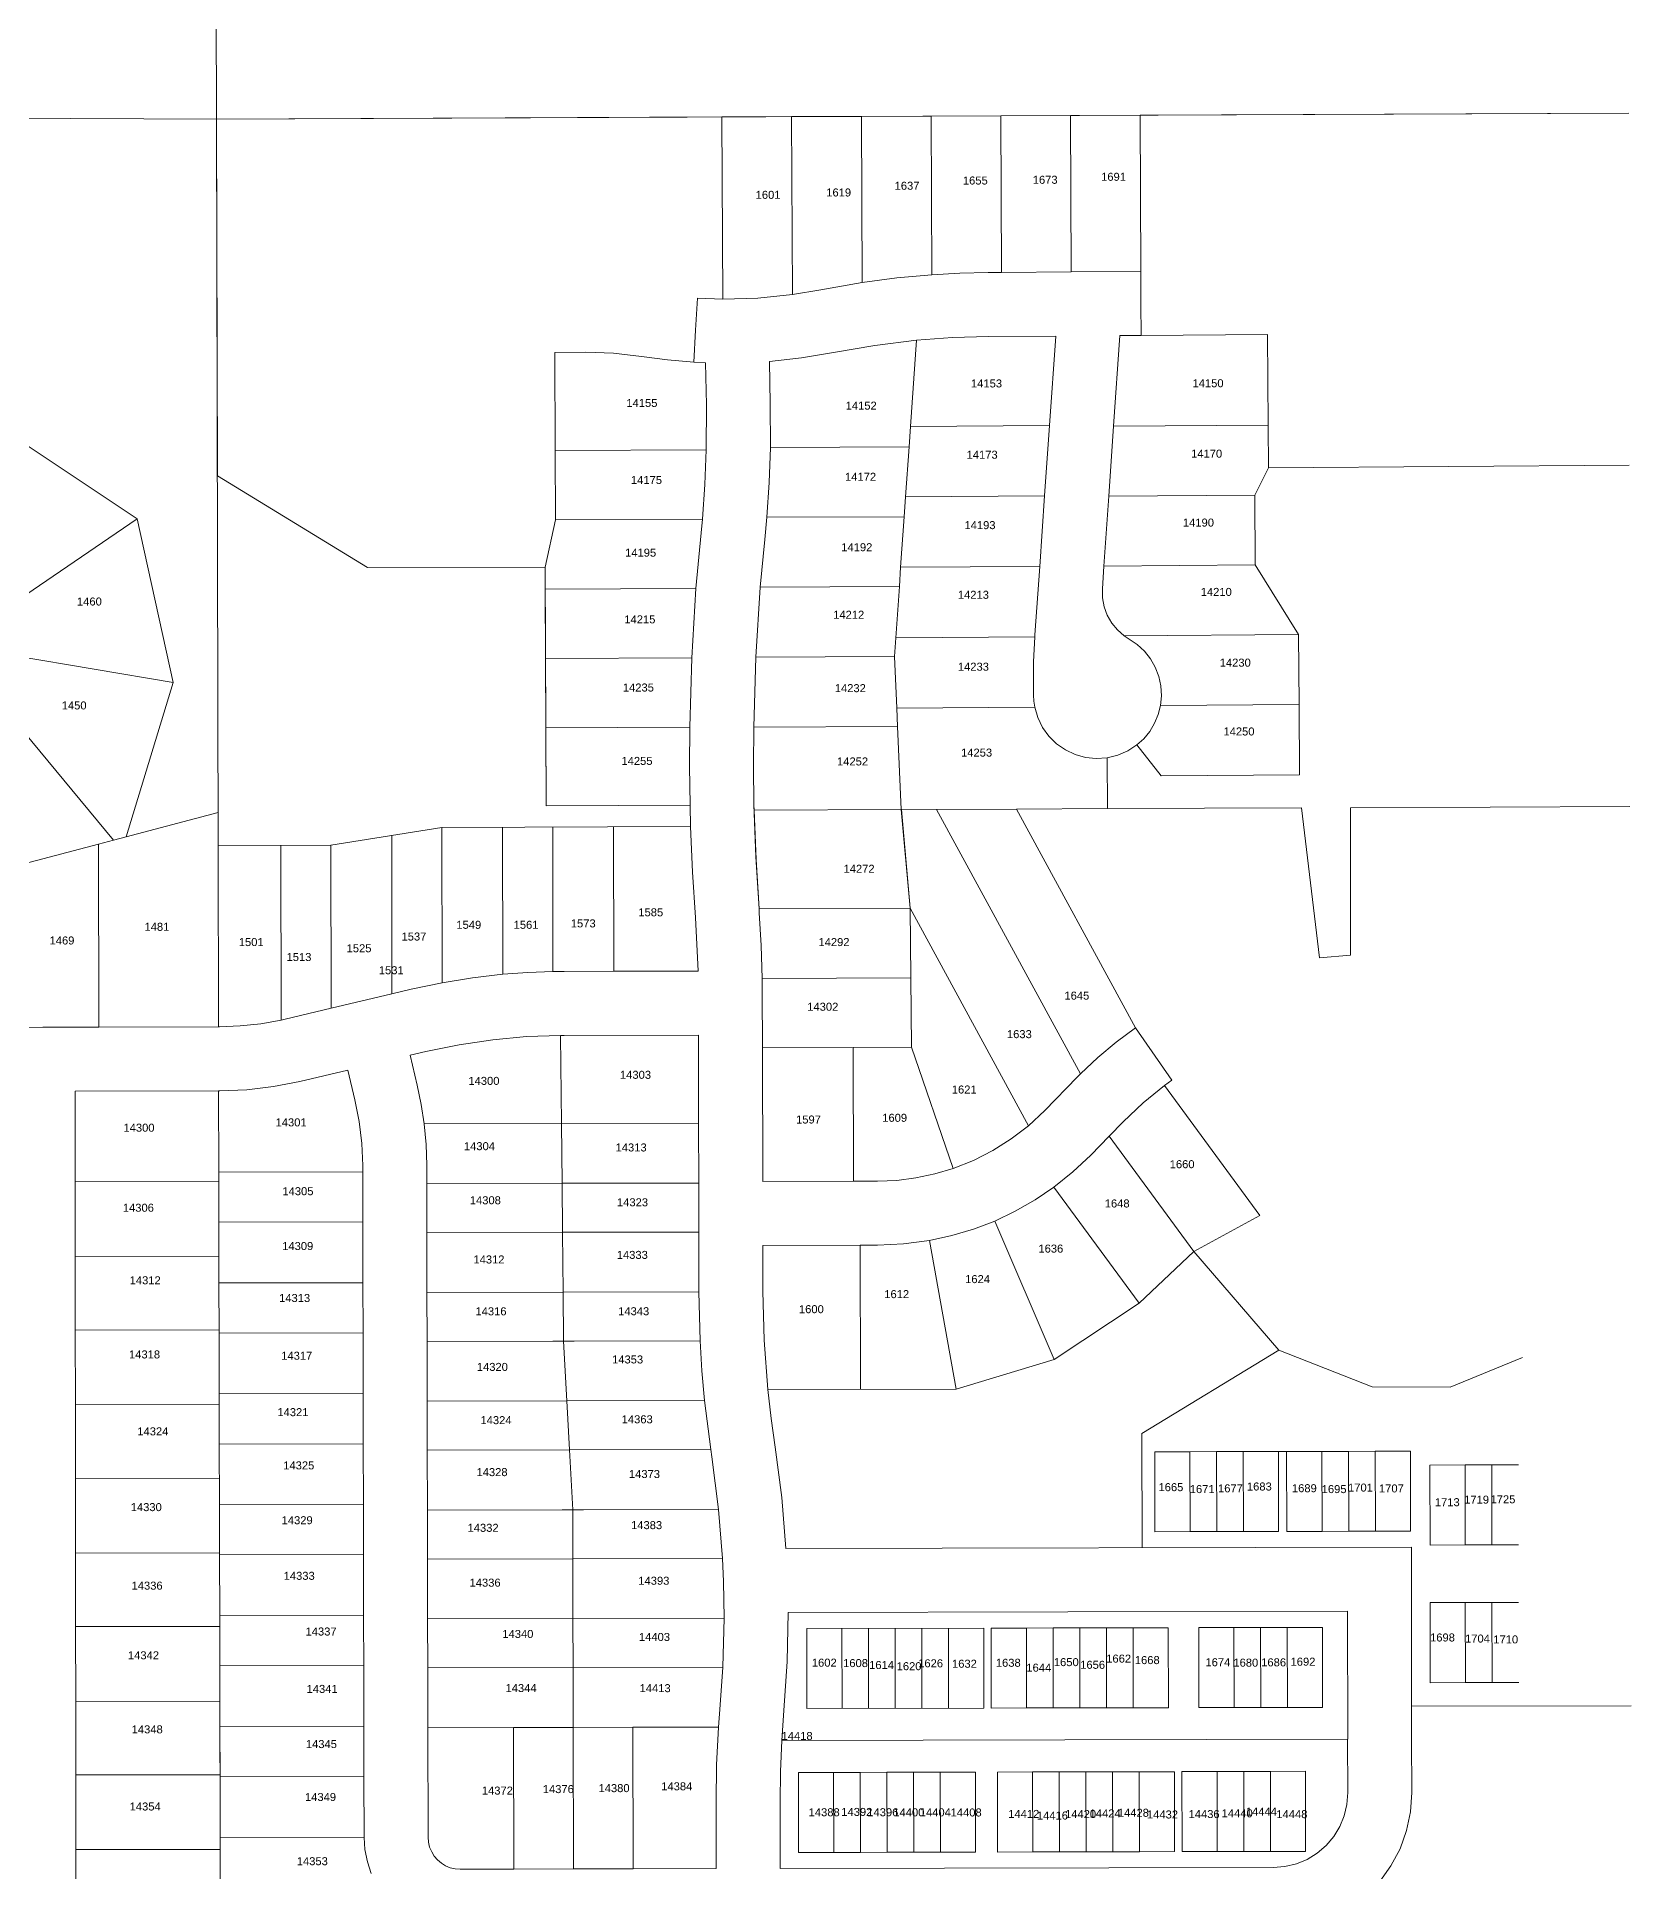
# Model space of a CAD drawing. Header units: feet. Extents: x 865220 to 2866543, y -2240498 to 973965.
# Drawn here: x 2864769 to 2866264, y 964413 to 966133 of the extents above; entities that cross this region are included whole.
import ezdxf
from ezdxf.enums import TextEntityAlignment as Align

# ---------------------------------------------------------------- set-up
doc = ezdxf.new("R2010")
doc.units = ezdxf.units.FT
doc.header["$LTSCALE"] = 0.015
doc.header["$MEASUREMENT"] = 0
doc.layers.add('Dakota County Addresses', color=7, linetype='Continuous')
doc.layers.add('Dakota County Parcels', color=7, linetype='Continuous')
doc.styles.add('Dimensions 100', font='arial.ttf')

# ---------------------------------------------------------------- blocks, each defined once
blk = doc.blocks.new('ACMAP_ANN_TEMPLATE_Dakota County Addresses')
at = {"layer": 'Dakota County Addresses', "style": 'Dimensions 100'}
blk.add_attdef('DakotaCountyAddress', text='', height=50, dxfattribs=at).set_placement((0, 0), align=Align.CENTER)

msp = doc.modelspace()

# ---------------------------------------------------------------- linework, layer by layer
at = {"layer": 'Dakota County Parcels', "lineweight": 5, "ltscale": 100}
for p, q in [((2864933.2, 966866.2), (2864937.4, 966085.5)), ((2864937.4, 966085.5), (2864937.6, 966055.5)), ((2864937.6, 966055.5), (2863623.9, 966060.5)), ((2866261.5, 966061.2), (2864937.6, 966055.5)), ((2864937.6, 966055.5), (2865411.4, 966057.5)), ((2864937.6, 966055.5), (2864939, 965374.7)), ((2864937.6, 966055.5), (2864938.3, 965721.1)), ((2865411.4, 966057.5), (2865476.7, 966057.8)), ((2865411.4, 966057.5), (2865412.1, 965886.8)), ((2865476.7, 966057.8), (2865542.1, 966058.1)), ((2865476.7, 966057.8), (2865477.5, 965891)), ((2865542.1, 966058.1), (2865607.4, 966058.4)), ((2865542.1, 966058.1), (2865542.8, 965902.3)), ((2865607.4, 966058.4), (2865672.8, 966058.7)), ((2865607.4, 966058.4), (2865608.1, 965909.6)), ((2865672.8, 966058.7), (2865738.1, 966058.9)), ((2865672.8, 966058.7), (2865673.4, 965911.8)), ((2865738.1, 966058.9), (2865803.5, 966059.2)), ((2865738.1, 966058.9), (2865738.7, 965912.3)), ((2865803.5, 966059.2), (2866261.5, 966061.2)), ((2865804.1, 965912.8), (2865803.5, 966059.2)), ((2865542.8, 965902.3), (2865504, 965895.5)), ((2865660.8, 965911.7), (2865673.4, 965911.8)), ((2865673.4, 965911.8), (2865738.7, 965912.3)), ((2865738.7, 965912.3), (2865804.1, 965912.8)), ((2865804.2, 965882.8), (2865804.1, 965912.8)), ((2865386.7, 965857.6), (2865388.5, 965887.6)), ((2865388.5, 965887.6), (2865412.1, 965886.8)), ((2865477.5, 965891), (2865504, 965895.5)), ((2865804.3, 965852.8), (2865804.2, 965882.8)), ((2865384.9, 965827.7), (2865386.7, 965857.6)), ((2865588.1, 965767.4), (2865593.7, 965848.2)), ((2865661.2, 965851.7), (2865724.3, 965852.2)), ((2865724.3, 965852.2), (2865718.4, 965768.4)), ((2865778.5, 965767.6), (2865784.4, 965852.6)), ((2865804.3, 965852.8), (2865784.4, 965852.6)), ((2865922.9, 965853.7), (2865804.3, 965852.8)), ((2865923.5, 965768.7), (2865922.9, 965853.7)), ((2865283.6, 965837), (2865254.6, 965836.9)), ((2865254.6, 965836.9), (2865255, 965744.9)), ((2865384.9, 965827.7), (2865396, 965827.1)), ((2865396.8, 965787.6), (2865396, 965827.1)), ((2865456.7, 965788.9), (2865455.9, 965828.4)), ((2865396.7, 965745.5), (2865396.8, 965787.6)), ((2865456.8, 965747.8), (2865456.7, 965788.9)), ((2864732.3, 965768), (2864863, 965681)), ((2865586.8, 965748.3), (2865588.1, 965767.4)), ((2865588.1, 965767.4), (2865718.4, 965768.4)), ((2865718.4, 965768.4), (2865713.9, 965702.4)), ((2865774, 965702), (2865778.5, 965767.6)), ((2865923.5, 965768.7), (2865778.5, 965767.6)), ((2865923.8, 965728.7), (2865923.5, 965768.7)), ((2865255, 965744.9), (2865396.7, 965745.5)), ((2865255, 965744.9), (2865255.3, 965679.9)), ((2865586.8, 965748.3), (2865456.8, 965747.8)), ((2865583.5, 965701.4), (2865586.8, 965748.3)), ((2865923.8, 965728.7), (2865910.9, 965703.1)), ((2866262, 965731.2), (2865923.8, 965728.7)), ((2864938.3, 965721.1), (2865079.1, 965635.3)), ((2864938.3, 965721.1), (2865079.1, 965635.3)), ((2865582.2, 965682.8), (2865583.5, 965701.4)), ((2865713.9, 965702.4), (2865583.5, 965701.4)), ((2865713.9, 965702.4), (2865709.3, 965636.3)), ((2865769.4, 965636.5), (2865774, 965702)), ((2865910.9, 965703.1), (2865774, 965702)), ((2865910.9, 965703.1), (2865911.4, 965637.6)), ((2864863, 965681), (2864739.1, 965596.1)), ((2864863, 965681), (2864896.9, 965527.6)), ((2865245.6, 965635.6), (2865255.3, 965679.9)), ((2865255.3, 965679.9), (2865393, 965680.5)), ((2865391.8, 965667.7), (2865393, 965680.5)), ((2865451.5, 965661.5), (2865453.4, 965682.3)), ((2865582.2, 965682.8), (2865453.4, 965682.3)), ((2865578.9, 965635.4), (2865582.2, 965682.8)), ((2865391.8, 965667.7), (2865387, 965615.5)), ((2865451.5, 965661.5), (2865447.3, 965616.7)), ((2865079.1, 965635.3), (2865245.6, 965635.6)), ((2865079.1, 965635.3), (2865245.6, 965635.6)), ((2865245.6, 965635.6), (2865246.5, 965411.9)), ((2865245.6, 965635.6), (2865245.7, 965614.9)), ((2865577.7, 965617.3), (2865578.9, 965635.4)), ((2865709.3, 965636.3), (2865578.9, 965635.4)), ((2865709.3, 965636.3), (2865704.8, 965572)), ((2865768, 965615.2), (2865769.4, 965636.5)), ((2865911.4, 965637.6), (2865769.4, 965636.5)), ((2865911.4, 965637.6), (2865952, 965572.4)), ((2865245.7, 965614.9), (2865387, 965615.5)), ((2865245.7, 965614.9), (2865245.9, 965549.9)), ((2865387, 965615.5), (2865383, 965550.5)), ((2865447.3, 965616.7), (2865443.1, 965551.2)), ((2865577.7, 965617.3), (2865447.3, 965616.7)), ((2865574.3, 965569.3), (2865577.7, 965617.3)), ((2865704.8, 965572), (2865704.7, 965570.3)), ((2865952, 965572.4), (2865788.5, 965571.2)), ((2865952, 965572.4), (2865952.5, 965506.9)), ((2865573.1, 965551.8), (2865574.3, 965569.3)), ((2865704.7, 965570.3), (2865574.3, 965569.3)), ((2864896.9, 965527.6), (2864748.8, 965552.3)), ((2865245.9, 965549.9), (2865383, 965550.5)), ((2865245.9, 965549.9), (2865246.2, 965484.9)), ((2865383, 965550.5), (2865381.1, 965485.5)), ((2865443.1, 965551.2), (2865441.1, 965485.7)), ((2865573.1, 965551.8), (2865443.1, 965551.2)), ((2865575.3, 965503.3), (2865573.1, 965551.8)), ((2864896.9, 965527.6), (2864852.8, 965382.9)), ((2865703.4, 965515.7), (2865703.3, 965523.5)), ((2864841, 965379.8), (2864727.9, 965516)), ((2865704.6, 965504.3), (2865575.3, 965503.3)), ((2865576, 965486.3), (2865575.3, 965503.3)), ((2865952.5, 965506.9), (2865953, 965440.9)), ((2865576, 965486.3), (2865441.1, 965485.7)), ((2865579.5, 965408.3), (2865576, 965486.3)), ((2865246.2, 965484.9), (2865381.1, 965485.5)), ((2865246.2, 965484.9), (2865246.5, 965411.9)), ((2865823, 965439.9), (2865800.3, 965468.9)), ((2865772.5, 965456.8), (2865772.7, 965409.2)), ((2865953, 965440.9), (2865823, 965439.9)), ((2864852.8, 965382.9), (2864938.9, 965405.6)), ((2865246.5, 965411.9), (2865381.4, 965412.5)), ((2865246.5, 965411.9), (2865381.4, 965412.5)), ((2865381.4, 965412.5), (2865382, 965392.5)), ((2865381.4, 965411.9), (2865382, 965392.5)), ((2865441.4, 965412.7), (2865441.5, 965407.7)), ((2865441.5, 965407.7), (2865579.5, 965408.3)), ((2865579.5, 965408.3), (2865687.4, 965408.8)), ((2865587.7, 965315.9), (2865579.5, 965408.3)), ((2865687.4, 965408.8), (2865579.6, 965408.3)), ((2865579.6, 965408.3), (2865587.7, 965315.9)), ((2865612.4, 965408.5), (2865747.4, 965160.5)), ((2865687.4, 965408.8), (2865772.7, 965409.2)), ((2865799, 965203.8), (2865687.4, 965408.8)), ((2865687.4, 965408.8), (2865799, 965203.8)), ((2865772.7, 965409.2), (2865954.7, 965409.9)), ((2865954.7, 965409.9), (2865971.5, 965269.5)), ((2866000.6, 965410.1), (2866262.6, 965411.3)), ((2866000.8, 965271.9), (2866000.6, 965410.1)), ((2864841, 965379.8), (2864852.8, 965382.9)), ((2865148.7, 965391.5), (2865044.7, 965375)), ((2865101.7, 965384), (2865102, 965235.6)), ((2865382, 965392.5), (2865148.7, 965391.5)), ((2865148.7, 965391.5), (2865149, 965246)), ((2865205.7, 965391.7), (2865205.9, 965254)), ((2865252.7, 965391.9), (2865252.9, 965256.6)), ((2865309.7, 965392.2), (2865309.9, 965256.8)), ((2864756.7, 965357.6), (2864826.8, 965376)), ((2864826.8, 965376), (2864841, 965379.8)), ((2864826.8, 965376), (2864827.1, 965204.5)), ((2865044.7, 965375), (2864939, 965374.7)), ((2864939, 965374.7), (2864939.3, 965204.8)), ((2864997.7, 965374.9), (2864998.1, 965211.1)), ((2865044.7, 965375), (2865045, 965222.2)), ((2865587.7, 965315.9), (2865446.1, 965315.3)), ((2865446.1, 965315.3), (2865587.7, 965315.9)), ((2865446.1, 965315.3), (2865446.4, 965311.7)), ((2865587.7, 965315.9), (2865698.7, 965112)), ((2865587.7, 965315.9), (2865589.1, 965185.5)), ((2865389, 965257), (2865386.5, 965307.2)), ((2866000.8, 965271.9), (2865971.5, 965269.5)), ((2865149, 965246), (2865119.9, 965239.9)), ((2865263.4, 965256.7), (2865252.9, 965256.6)), ((2865263.4, 965256.7), (2865309.9, 965256.8)), ((2865309.9, 965256.8), (2865389, 965257)), ((2865588.4, 965250.7), (2865449.1, 965250.1)), ((2865449.2, 965237.3), (2865449.1, 965250.1)), ((2865045, 965222.2), (2865102, 965235.6)), ((2865102, 965235.6), (2865119.9, 965239.9)), ((2865449.3, 965184.9), (2865449.2, 965237.3)), ((2864998.1, 965211.1), (2865001.9, 965212)), ((2865001.9, 965212), (2865045, 965222.2)), ((2864774.7, 965204.4), (2864760.9, 965204.2)), ((2864827.1, 965204.5), (2864774.7, 965204.4)), ((2864939.3, 965204.8), (2864827.1, 965204.5)), ((2864939.3, 965204.8), (2864940.4, 965204.8)), ((2865260.8, 965114), (2865260, 965196.7)), ((2865263.5, 965196.7), (2865260, 965196.7)), ((2865263.5, 965196.7), (2865389.3, 965197)), ((2865389.5, 965114.3), (2865389.3, 965197)), ((2865833.3, 965154.6), (2865799, 965203.8)), ((2865799, 965203.8), (2865833.3, 965154.6)), ((2865119.1, 965178), (2865133.7, 965181.5)), ((2865119.1, 965178), (2865125.7, 965150)), ((2865534.3, 965185.3), (2865449.3, 965184.9)), ((2865449.6, 965059.8), (2865449.3, 965184.9)), ((2865589.1, 965185.5), (2865534.3, 965185.3)), ((2865534.3, 965185.3), (2865534.6, 965060)), ((2865589.1, 965185.5), (2865628.1, 965072)), ((2865015.7, 965153.6), (2865060.7, 965164.2)), ((2865060.7, 965164.2), (2865067.3, 965136.3)), ((2865747.4, 965160.5), (2865744.5, 965157.6)), ((2864804.8, 965144.5), (2864939.4, 965144.8)), ((2864804.9, 965059.4), (2864804.8, 965144.5)), ((2864939.4, 965144.8), (2864940.5, 965144.8)), ((2864939.4, 965144.8), (2864939.6, 965068.6)), ((2865714.2, 965126.4), (2865744.5, 965157.6)), ((2865833.3, 965154.6), (2865826.3, 965149.6)), ((2865826.3, 965149.6), (2865915.7, 965028)), ((2865833.3, 965154.6), (2865826.4, 965149.6)), ((2865915.8, 965028), (2865826.4, 965149.6)), ((2865698.7, 965112), (2865714.2, 965126.4)), ((2865260.8, 965114), (2865132.2, 965113.8)), ((2865389.5, 965114.3), (2865260.8, 965114)), ((2865261.4, 965058.1), (2865260.8, 965114)), ((2865389.6, 965058.3), (2865389.5, 965114.3)), ((2865774.3, 965102.2), (2865787.5, 965115.7)), ((2865757.1, 965084.5), (2865774.3, 965102.2)), ((2865853.9, 964994), (2865774.3, 965102.2)), ((2865074.6, 965074.8), (2865074.6, 965068.9)), ((2865134.6, 965074.9), (2865134.6, 965057.8)), ((2864804.9, 965059.4), (2864939.6, 965059.6)), ((2864805, 964989.4), (2864804.9, 965059.4)), ((2864939.6, 965068.6), (2865074.6, 965068.9)), ((2864939.6, 965068.6), (2864939.7, 965021.6)), ((2865074.6, 965068.9), (2865074.7, 965021.9)), ((2865261.4, 965058.1), (2865134.6, 965057.8)), ((2865134.6, 965057.8), (2865134.7, 965011.8)), ((2865389.6, 965058.3), (2865261.4, 965058.1)), ((2865261.9, 965012.1), (2865261.4, 965058.1)), ((2865389.7, 965012.3), (2865389.6, 965058.3)), ((2865449.6, 965059.8), (2865534.6, 965060)), ((2865534.6, 965060), (2865557.1, 965060)), ((2865802.5, 964945.7), (2865722.5, 965054.4)), ((2864939.7, 965021.6), (2865074.7, 965021.9)), ((2864939.7, 965021.6), (2864939.8, 964964.7)), ((2865074.7, 965021.9), (2865074.8, 964964.9)), ((2865722.9, 964892.8), (2865667.1, 965022.7)), ((2865853.9, 964994), (2865915.8, 965028)), ((2865915.7, 965028), (2865853.9, 964994)), ((2865261.9, 965012.1), (2865134.7, 965011.8)), ((2865134.7, 965011.8), (2865134.8, 964955.8)), ((2865389.7, 965012.3), (2865261.9, 965012.1)), ((2865262.5, 964956.1), (2865261.9, 965012.1)), ((2865389.8, 964956.9), (2865389.7, 965012.3)), ((2864805, 964989.4), (2864939.8, 964989.6)), ((2864805.1, 964920.5), (2864805, 964989.4)), ((2865449.7, 964999.8), (2865540.8, 965000)), ((2865449.8, 964957), (2865449.7, 964999.8)), ((2865540.8, 965000), (2865557.3, 965000)), ((2865541.1, 964865), (2865540.8, 965000)), ((2865630.9, 964865.2), (2865606, 965004.4)), ((2865853.9, 964994), (2865802.5, 964945.7)), ((2865933.6, 964901.5), (2865853.9, 964994)), ((2865853.9, 964994), (2865933.6, 964901.5)), ((2864939.8, 964964.7), (2865074.8, 964964.9)), ((2864939.8, 964964.7), (2864939.9, 964917.7)), ((2865074.8, 964964.9), (2865074.9, 964917.9)), ((2865262.5, 964956.1), (2865134.8, 964955.8)), ((2865134.8, 964955.8), (2865134.9, 964909.8)), ((2865389.8, 964956.3), (2865262.5, 964956.1)), ((2865262.9, 964910.1), (2865262.5, 964956.1)), ((2865389.8, 964956.9), (2865389.8, 964956.3)), ((2865389.8, 964956.3), (2865390.9, 964910.3)), ((2865802.5, 964945.7), (2865722.9, 964892.8)), ((2864805.1, 964920.5), (2864939.9, 964920.6)), ((2864805.2, 964850.5), (2864805.1, 964920.5)), ((2864939.9, 964917.7), (2865074.9, 964917.9)), ((2864939.9, 964917.7), (2864940, 964860.7)), ((2865074.9, 964917.9), (2865075, 964860.9)), ((2865252.9, 964910.1), (2865134.9, 964909.8)), ((2865134.9, 964909.8), (2865135, 964853.8)), ((2865252.9, 964910.1), (2865252.9, 964910.1)), ((2865262.9, 964910.1), (2865252.9, 964910.1)), ((2865266, 964854.1), (2865262.9, 964910.1)), ((2865272.9, 964910.1), (2865262.9, 964910.1)), ((2865390.9, 964910.3), (2865272.9, 964910.1)), ((2865272.9, 964910.1), (2865272.9, 964910.1)), ((2865933.6, 964901.5), (2865805.1, 964823.4)), ((2865933.6, 964901.5), (2866021.1, 964867.4)), ((2866021.1, 964867.4), (2865933.6, 964901.5)), ((2865722.9, 964892.8), (2865630.9, 964865.2)), ((2866094.2, 964867.1), (2866161.9, 964894.8)), ((2866161.9, 964894.8), (2866094.2, 964867.1)), ((2866094.2, 964867.1), (2866021.1, 964867.4)), ((2866021.1, 964867.4), (2866094.2, 964867.1)), ((2864805.2, 964850.5), (2864940, 964850.6)), ((2864805.2, 964781.5), (2864805.2, 964850.5)), ((2864940, 964860.7), (2865075, 964860.9)), ((2864940, 964860.7), (2864940.1, 964813.7)), ((2865075, 964860.9), (2865075.1, 964813.9)), ((2865135, 964853.8), (2865266, 964854.1)), ((2865135, 964853.8), (2865135.1, 964807.8)), ((2865266, 964854.1), (2865395.1, 964854.4)), ((2865268.5, 964808.1), (2865266, 964854.1)), ((2865395.1, 964854.4), (2865400.9, 964808.4)), ((2865630.9, 964865.2), (2865454.4, 964864.8)), ((2865805.1, 964823.4), (2865805.3, 964716.5)), ((2864940.1, 964813.7), (2865075.1, 964813.9)), ((2864940.1, 964813.7), (2864940.2, 964756.7)), ((2865075.1, 964813.9), (2865075.2, 964757)), ((2865135.1, 964807.8), (2865268.5, 964808.1)), ((2865135.1, 964807.8), (2865135.2, 964751.8)), ((2865268.5, 964808.1), (2865400.9, 964808.4)), ((2865271.5, 964752.1), (2865268.5, 964808.1)), ((2865400.9, 964808.4), (2865401.9, 964801.6)), ((2865408.2, 964752.4), (2865401.9, 964801.6)), ((2865817.1, 964806.5), (2865850.1, 964806.5)), ((2865817.3, 964731.5), (2865817.1, 964806.5)), ((2865850.1, 964806.5), (2865875.1, 964806.6)), ((2865850.1, 964806.5), (2865850.3, 964731.6)), ((2865875.1, 964806.6), (2865900.1, 964806.6)), ((2865875.1, 964806.6), (2865875.3, 964731.6)), ((2865900.1, 964806.6), (2865933.1, 964806.7)), ((2865900.1, 964806.6), (2865900.3, 964731.7)), ((2865933.1, 964806.7), (2865933.3, 964731.7)), ((2865933.1, 964806.7), (2865940.8, 964806.7)), ((2865940.8, 964806.7), (2865973.8, 964806.8)), ((2865941, 964731.7), (2865940.8, 964806.7)), ((2865973.8, 964806.8), (2865998.8, 964806.8)), ((2865974, 964731.8), (2865973.8, 964806.8)), ((2865998.8, 964806.8), (2866023.8, 964806.9)), ((2865999, 964731.9), (2865998.8, 964806.8)), ((2866023.8, 964806.9), (2866056.8, 964807)), ((2866024, 964731.9), (2866023.8, 964806.9)), ((2866056.8, 964807), (2866057, 964732)), ((2864805.2, 964781.5), (2864940.2, 964781.6)), ((2864805.3, 964711.5), (2864805.2, 964781.5)), ((2866075.1, 964794), (2866108.1, 964794.1)), ((2866075.2, 964719), (2866075.1, 964794)), ((2866108.2, 964719.1), (2866108.1, 964794.1)), ((2866108.1, 964794.1), (2866133.1, 964794.1)), ((2866133.1, 964794.1), (2866158.1, 964794.2)), ((2866133.2, 964719.1), (2866133.1, 964794.1)), ((2864940.2, 964756.7), (2865075.2, 964757)), ((2864940.2, 964756.7), (2864940.3, 964709.7)), ((2865075.2, 964757), (2865075.3, 964710)), ((2865135.2, 964751.8), (2865261.5, 964752.1)), ((2865135.2, 964751.8), (2865135.3, 964705.8)), ((2865261.5, 964752.1), (2865261.5, 964752.1)), ((2865261.5, 964752.1), (2865271.5, 964752.1)), ((2865271.5, 964752.1), (2865281.5, 964752.1)), ((2865271.6, 964706.1), (2865271.5, 964752.1)), ((2865281.5, 964752.1), (2865408.2, 964752.4)), ((2865281.5, 964752.1), (2865281.5, 964752.1)), ((2865411.8, 964706.4), (2865408.2, 964752.4)), ((2865850.3, 964731.6), (2865817.3, 964731.5)), ((2865875.3, 964731.6), (2865850.3, 964731.6)), ((2865900.3, 964731.7), (2865875.3, 964731.6)), ((2865933.3, 964731.7), (2865900.3, 964731.7)), ((2865974, 964731.8), (2865941, 964731.7)), ((2865999, 964731.9), (2865974, 964731.8)), ((2866024, 964731.9), (2865999, 964731.9)), ((2866057, 964732), (2866024, 964731.9)), ((2865471.4, 964715.8), (2866057.7, 964717)), ((2866058, 964568), (2866057.7, 964717)), ((2866108.2, 964719.1), (2866075.2, 964719)), ((2866133.2, 964719.1), (2866108.2, 964719.1)), ((2866158.2, 964719.2), (2866133.2, 964719.1)), ((2864805.3, 964711.5), (2864940.3, 964711.6)), ((2864805.3, 964702.3), (2864805.3, 964711.5)), ((2864805.3, 964702.3), (2864805.4, 964642.5)), ((2864940.3, 964709.7), (2865075.3, 964710)), ((2864940.3, 964709.7), (2864940.5, 964652.7)), ((2865075.3, 964710), (2865075.4, 964653)), ((2865135.3, 964705.8), (2865271.6, 964706.1)), ((2865135.3, 964705.8), (2865135.4, 964649.8)), ((2865271.6, 964706.1), (2865411.8, 964706.4)), ((2865271.7, 964650.1), (2865271.6, 964706.1)), ((2865412.8, 964684.7), (2865411.8, 964706.4)), ((2865413.3, 964650.4), (2865412.8, 964684.7)), ((2866108.3, 964665.1), (2866075.3, 964665)), ((2866075.3, 964665), (2866075.4, 964590)), ((2866108.3, 964665.1), (2866108.4, 964590.1)), ((2866133.3, 964665.1), (2866108.3, 964665.1)), ((2866158.3, 964665.2), (2866133.3, 964665.1)), ((2866133.3, 964665.1), (2866133.4, 964590.2)), ((2864940.5, 964652.7), (2865075.4, 964653)), ((2865075.4, 964653), (2864940.5, 964652.7)), ((2864940.5, 964652.7), (2864940.5, 964605.7)), ((2864940.5, 964652.7), (2864941.4, 964204.7)), ((2865075.4, 964649.7), (2865075.4, 964653)), ((2865075.4, 964653), (2865075.4, 964649.7)), ((2865075.4, 964649.7), (2865075.5, 964606)), ((2865135.4, 964649.8), (2865271.7, 964650.1)), ((2865271.7, 964650.1), (2865135.4, 964649.8)), ((2865135.4, 964649.8), (2865135.5, 964603.8)), ((2865271.7, 964650.1), (2865413.3, 964650.4)), ((2865271.7, 964650.1), (2865271.8, 964604.1)), ((2865271.8, 964604.1), (2865271.7, 964650.1)), ((2865412.1, 964604.4), (2865413.3, 964650.4)), ((2865473.3, 964655.8), (2865997.8, 964656.9)), ((2865998.1, 964536.9), (2865997.8, 964656.9)), ((2864805.4, 964642.5), (2864805.5, 964572.5)), ((2865490.8, 964640.8), (2865656.8, 964641.2)), ((2865491, 964565.8), (2865490.8, 964640.8)), ((2865524, 964565.9), (2865523.8, 964640.9)), ((2865548.9, 964566), (2865548.8, 964640.9)), ((2865573.9, 964566), (2865573.8, 964641)), ((2865598.9, 964566.1), (2865598.8, 964641)), ((2865623.9, 964566.1), (2865623.8, 964641.1)), ((2865656.8, 964641.2), (2865656.9, 964566.2)), ((2865696.8, 964641.2), (2865663.8, 964641.2)), ((2865663.8, 964641.2), (2865663.9, 964566.2)), ((2865721.8, 964641.3), (2865696.8, 964641.2)), ((2865696.8, 964641.2), (2865696.9, 964566.3)), ((2865746.8, 964641.4), (2865721.8, 964641.3)), ((2865721.8, 964641.3), (2865721.9, 964566.3)), ((2865771.8, 964641.4), (2865746.8, 964641.4)), ((2865746.8, 964641.4), (2865746.9, 964566.4)), ((2865796.8, 964641.5), (2865771.8, 964641.4)), ((2865771.8, 964641.4), (2865771.9, 964566.4)), ((2865829.8, 964641.5), (2865796.8, 964641.5)), ((2865796.8, 964641.5), (2865796.9, 964566.5)), ((2865829.9, 964566.5), (2865829.8, 964641.5)), ((2865891.3, 964641.6), (2865858.4, 964641.6)), ((2865858.4, 964641.6), (2865858.5, 964566.6)), ((2865916.3, 964641.7), (2865891.3, 964641.6)), ((2865891.3, 964641.6), (2865891.5, 964566.7)), ((2865941.3, 964641.8), (2865916.3, 964641.7)), ((2865916.3, 964641.7), (2865916.5, 964566.7)), ((2865941.3, 964641.8), (2865941.5, 964566.8)), ((2865974.3, 964641.8), (2865941.3, 964641.8)), ((2865974.5, 964566.8), (2865974.3, 964641.8)), ((2864940.5, 964605.7), (2865075.5, 964606)), ((2864940.5, 964605.7), (2864940.7, 964548.7)), ((2865075.5, 964606), (2865075.6, 964549)), ((2865135.5, 964603.8), (2865271.8, 964604.1)), ((2865135.5, 964603.8), (2865135.6, 964547.8)), ((2865271.8, 964604.1), (2865412.1, 964604.4)), ((2865271.8, 964604.1), (2865271.9, 964548.1)), ((2865271.9, 964548.1), (2865271.8, 964604.1)), ((2865409.6, 964569.2), (2865412.1, 964604.4)), ((2866075.4, 964590), (2866108.4, 964590.1)), ((2866108.4, 964590.1), (2866133.4, 964590.2)), ((2866133.4, 964590.2), (2866158.4, 964590.2)), ((2864805.5, 964572.5), (2864805.6, 964503.5)), ((2865409.6, 964569.2), (2865408, 964548.4)), ((2865469.4, 964564), (2865467.4, 964535.8)), ((2865656.9, 964566.2), (2865491, 964565.8)), ((2865663.9, 964566.2), (2865696.9, 964566.3)), ((2865696.9, 964566.3), (2865721.9, 964566.3)), ((2865721.9, 964566.3), (2865746.9, 964566.4)), ((2865746.9, 964566.4), (2865771.9, 964566.4)), ((2865771.9, 964566.4), (2865796.9, 964566.5)), ((2865796.9, 964566.5), (2865829.9, 964566.5)), ((2865858.5, 964566.6), (2865891.5, 964566.7)), ((2865891.5, 964566.7), (2865916.5, 964566.7)), ((2865916.5, 964566.7), (2865941.5, 964566.8)), ((2865941.5, 964566.8), (2865974.5, 964566.8)), ((2866263.9, 964568.4), (2866058, 964568)), ((2866058, 964568), (2866263.9, 964568.4)), ((2866058, 964537), (2866058, 964568)), ((2866058, 964568), (2866058, 964537)), ((2864940.7, 964548.7), (2865075.6, 964549)), ((2864940.7, 964548.7), (2864940.8, 964501.7)), ((2865075.6, 964549), (2865075.7, 964502)), ((2865135.6, 964547.8), (2865215.9, 964548)), ((2865135.6, 964547.8), (2865135.9, 964445.1)), ((2865215.9, 964548), (2865271.9, 964548.1)), ((2865215.9, 964548), (2865216.2, 964415.3)), ((2865271.9, 964548.1), (2865408, 964548.4)), ((2865327.9, 964548.2), (2865271.9, 964548.1)), ((2865271.9, 964548.1), (2865272.2, 964415.4)), ((2865408, 964548.4), (2865327.9, 964548.2)), ((2865327.9, 964548.2), (2865328.2, 964415.5)), ((2865467.4, 964535.8), (2865998.1, 964536.9)), ((2865998, 964536.9), (2865467.4, 964535.8)), ((2865998.1, 964486.9), (2865998, 964536.9)), ((2866058, 964537), (2866058.1, 964487)), ((2865483, 964505.8), (2865516, 964505.9)), ((2865483, 964505.8), (2865483.2, 964430.8)), ((2865516, 964505.9), (2865541, 964505.9)), ((2865516.2, 964430.9), (2865516, 964505.9)), ((2865541, 964505.9), (2865566, 964506)), ((2865541, 964505.9), (2865541.2, 964430.9)), ((2865566.2, 964431), (2865566, 964506)), ((2865566, 964506), (2865591, 964506)), ((2865591, 964506), (2865616, 964506.1)), ((2865591, 964506), (2865591.2, 964431.1)), ((2865616, 964506.1), (2865649, 964506.2)), ((2865616.2, 964431.1), (2865616, 964506.1)), ((2865649, 964506.2), (2865649.2, 964431.2)), ((2865669.6, 964506.2), (2865702.6, 964506.3)), ((2865669.6, 964506.2), (2865669.8, 964431.2)), ((2865702.6, 964506.3), (2865727.6, 964506.3)), ((2865702.8, 964431.3), (2865702.6, 964506.3)), ((2865727.6, 964506.3), (2865752.6, 964506.4)), ((2865727.6, 964506.3), (2865727.8, 964431.3)), ((2865752.8, 964431.4), (2865752.6, 964506.4)), ((2865752.6, 964506.4), (2865777.6, 964506.4)), ((2865777.6, 964506.4), (2865802.6, 964506.5)), ((2865777.6, 964506.4), (2865777.8, 964431.4)), ((2865802.8, 964431.5), (2865802.6, 964506.5)), ((2865802.6, 964506.5), (2865835.6, 964506.5)), ((2865835.6, 964506.5), (2865835.8, 964431.6)), ((2865875.5, 964506.7), (2865842.5, 964506.6)), ((2865842.7, 964431.6), (2865842.5, 964506.6)), ((2865900.5, 964506.8), (2865875.5, 964506.7)), ((2865875.5, 964506.7), (2865875.7, 964431.7)), ((2865900.6, 964431.8), (2865900.5, 964506.8)), ((2865925.5, 964506.8), (2865900.5, 964506.8)), ((2865958.5, 964506.9), (2865925.5, 964506.8)), ((2865925.5, 964506.8), (2865925.6, 964431.8)), ((2865958.5, 964506.9), (2865958.6, 964431.9)), ((2864805.6, 964503.5), (2864805.6, 964433.5)), ((2864940.8, 964501.7), (2865075.7, 964502)), ((2864940.8, 964501.7), (2864940.9, 964444.7)), ((2865075.7, 964502), (2865075.9, 964445)), ((2865405.8, 964477.7), (2865405.9, 964415.7)), ((2865465.8, 964477.9), (2865465.9, 964415.8)), ((2864940.9, 964444.7), (2865075.9, 964445)), ((2864940.9, 964444.7), (2864941.1, 964353.5)), ((2864805.6, 964433.5), (2864805.7, 964364.5)), ((2865483.2, 964430.8), (2865516.2, 964430.9)), ((2865516.2, 964430.9), (2865541.2, 964430.9)), ((2865541.2, 964430.9), (2865566.2, 964431)), ((2865566.2, 964431), (2865591.2, 964431.1)), ((2865591.2, 964431.1), (2865616.2, 964431.1)), ((2865616.2, 964431.1), (2865649.2, 964431.2)), ((2865669.8, 964431.2), (2865702.8, 964431.3)), ((2865702.8, 964431.3), (2865727.8, 964431.3)), ((2865727.8, 964431.3), (2865752.8, 964431.4)), ((2865752.8, 964431.4), (2865777.8, 964431.4)), ((2865777.8, 964431.4), (2865802.8, 964431.5)), ((2865802.8, 964431.5), (2865835.8, 964431.6)), ((2865875.7, 964431.7), (2865842.7, 964431.6)), ((2865900.6, 964431.8), (2865875.7, 964431.7)), ((2865925.6, 964431.8), (2865900.6, 964431.8)), ((2865958.6, 964431.9), (2865925.6, 964431.8)), ((2865165.9, 964415.2), (2865216.2, 964415.3)), ((2865216.2, 964415.3), (2865272.2, 964415.4)), ((2865272.2, 964415.4), (2865328.2, 964415.5)), ((2865328.2, 964415.5), (2865405.9, 964415.7)), ((2865465.9, 964415.8), (2865928.3, 964416.7))]:
    msp.add_line(p, q, dxfattribs=at)
for points in [[(2865608.1, 965909.6), (2865575.3, 965906.6), (2865542.8, 965902.3)], [(2865660.8, 965911.7), (2865634.4, 965911.1), (2865608.1, 965909.6)], [(2865412.1, 965886.8), (2865444.9, 965887.7), (2865477.5, 965891)], [(2865593.7, 965848.2), (2865554.6, 965843.4), (2865515.8, 965836.7)], [(2865661.2, 965851.7), (2865627.4, 965850.7), (2865593.7, 965848.2)], [(2865335.8, 965833), (2865309.8, 965836.1), (2865283.6, 965837)], [(2865335.8, 965833), (2865360.3, 965829.8), (2865384.9, 965827.7)], [(2865455.9, 965828.4), (2865486, 965831.6), (2865515.8, 965836.7)], [(2865393, 965680.5), (2865395.4, 965713), (2865396.7, 965745.5)], [(2865453.4, 965682.3), (2865455.6, 965715), (2865456.8, 965747.8)], [(2865768, 965615.2), (2865768.1, 965606.7), (2865769.6, 965598.4), (2865772.5, 965590.5), (2865776.8, 965583.2), (2865782.1, 965576.7), (2865788.5, 965571.2)], [(2865704.7, 965570.3), (2865703.6, 965546.9), (2865703.3, 965523.5)], [(2865788.5, 965571.2), (2865793.1, 965568.2), (2865793.1, 965568.2)], [(2865822.5, 965505.9), (2865823.4, 965515.1), (2865822.8, 965524.2), (2865820.9, 965533.2), (2865817.6, 965541.7), (2865813.1, 965549.7), (2865807.4, 965556.9), (2865800.7, 965563.1), (2865793.1, 965568.2)], [(2865703.4, 965515.7), (2865703.7, 965510), (2865704.6, 965504.3)], [(2865704.6, 965504.3), (2865707.4, 965494.6), (2865711.8, 965485.4), (2865717.7, 965477.2), (2865724.9, 965470), (2865733.3, 965464.2), (2865742.4, 965459.9), (2865752.2, 965457.2), (2865762.3, 965456.1), (2865772.5, 965456.8)], [(2865800.3, 965468.9), (2865806.9, 965474.8), (2865812.5, 965481.6), (2865817, 965489.2), (2865820.4, 965497.4), (2865822.5, 965505.9)], [(2865952.5, 965506.9), (2865952.4, 965506.9), (2865822.5, 965505.9)], [(2865381.1, 965485.5), (2865380.9, 965449), (2865381.4, 965412.5)], [(2865441.1, 965485.7), (2865440.9, 965449.2), (2865441.4, 965412.7)], [(2865772.5, 965456.8), (2865782.4, 965459.2), (2865791.8, 965463.3), (2865800.3, 965468.9)], [(2865441.4, 965412.7), (2865443.2, 965364), (2865446.1, 965315.3)], [(2865441.5, 965407.7), (2865443.3, 965361.5), (2865446.1, 965315.3)], [(2865382, 965392.5), (2865383.8, 965349.8), (2865386.5, 965307.2)], [(2865449.1, 965250.1), (2865448.2, 965280.9), (2865446.4, 965311.7)], [(2865205.9, 965254), (2865177.4, 965250.6), (2865149, 965246)], [(2865252.9, 965256.6), (2865229.4, 965255.7), (2865205.9, 965254)], [(2864940.4, 965204.8), (2864959.8, 965205.5), (2864979, 965207.6), (2864998.1, 965211.1)], [(2865260, 965196.7), (2865228.1, 965195.5), (2865196.4, 965192.6), (2865164.9, 965187.9), (2865133.7, 965181.5)], [(2865799, 965203.8), (2865780.9, 965190.4), (2865763.7, 965175.9), (2865747.4, 965160.5)], [(2864940.5, 965144.8), (2864965.8, 965145.8), (2864990.9, 965148.7), (2865015.7, 965153.6)], [(2865132.2, 965113.8), (2865129.5, 965132), (2865125.7, 965150)], [(2865826.4, 965149.6), (2865806.2, 965133.4), (2865787.5, 965115.7)], [(2865074.6, 965074.8), (2865073.7, 965095.4), (2865071.3, 965116), (2865067.3, 965136.3)], [(2865134.6, 965074.9), (2865133.9, 965094.4), (2865132.2, 965113.8)], [(2865628.1, 965072), (2865647.1, 965079.5), (2865665.3, 965088.7), (2865682.5, 965099.6), (2865698.7, 965112)], [(2865722.5, 965054.4), (2865740.4, 965068.8), (2865757.1, 965084.5)], [(2865557.1, 965060), (2865575.2, 965060.8), (2865593.1, 965063.1), (2865610.8, 965066.8), (2865628.1, 965072)], [(2865667.1, 965022.7), (2865686.4, 965031.9), (2865704.9, 965042.5), (2865722.5, 965054.4)], [(2865606, 965004.4), (2865626.8, 965009), (2865647.2, 965015.1), (2865667.1, 965022.7)], [(2865557.3, 965000), (2865581.7, 965001.2), (2865606, 965004.4)], [(2865449.8, 964957), (2865451, 964910.9), (2865454.4, 964864.8)], [(2865390.9, 964910.3), (2865392.6, 964882.3), (2865395.1, 964854.4)], [(2865454.4, 964864.8), (2865457.4, 964837.7), (2865461.2, 964810.7)], [(2865471.4, 964715.8), (2865467.4, 964763.4), (2865461.2, 964810.7)], [(2865469.4, 964564), (2865472.4, 964609.8), (2865473.3, 964655.8)], [(2864805.4, 964642.5), (2864940.4, 964642.6), (2864940.5, 964642.6)], [(2864805.5, 964572.5), (2864940.5, 964572.6), (2864940.6, 964572.6)], [(2865408, 964548.4), (2865406.3, 964513.1), (2865405.8, 964477.7)], [(2865408, 964548.4), (2865406.3, 964513.1), (2865405.8, 964477.7)], [(2865467.4, 964535.8), (2865466.1, 964506.8), (2865465.8, 964477.9)], [(2865467.4, 964535.8), (2865466.1, 964506.8), (2865465.8, 964477.9)], [(2864805.6, 964503.5), (2864940.6, 964503.7), (2864940.8, 964503.7)], [(2865928.3, 964416.7), (2865939.2, 964417.6), (2865949.9, 964420.2), (2865960.1, 964424.4), (2865969.4, 964430.2), (2865977.7, 964437.3), (2865984.9, 964445.7), (2865990.6, 964455.1), (2865994.8, 964465.2), (2865997.3, 964475.9), (2865998.1, 964486.9)], [(2866015.6, 964390.5), (2866028.1, 964403.6), (2866038.6, 964418.3), (2866047.1, 964434.3), (2866053.2, 964451.3), (2866056.9, 964469), (2866058.1, 964487)], [(2865075.9, 964445), (2865076.6, 964433.5), (2865078.9, 964422.1), (2865082.5, 964411.2)], [(2865135.9, 964445.1), (2865136.2, 964440.4), (2865137.3, 964435.8), (2865139.2, 964431.5), (2865141.6, 964427.5), (2865144.7, 964423.9), (2865148.3, 964420.9), (2865152.3, 964418.4), (2865156.6, 964416.6), (2865161.2, 964415.5), (2865165.9, 964415.2)], [(2864805.6, 964433.5), (2864940.7, 964433.7), (2864940.9, 964433.7)]]:
    msp.add_lwpolyline(points, dxfattribs=at)

# ---------------------------------------------------------------- block references
at = {"layer": 'Dakota County Addresses', "lineweight": 5, "ltscale": 100, "xscale": 0.15, "yscale": 0.15, "zscale": 0.15}
for p, values in [((2865714.4, 965994.9), {'DakotaCountyAddress': '1673'}), ((2865778.5, 965997.7), {'DakotaCountyAddress': '1691'}), ((2865454.6, 965980.8), {'DakotaCountyAddress': '1601'}), ((2865520.8, 965983), {'DakotaCountyAddress': '1619'}), ((2865584.9, 965989.3), {'DakotaCountyAddress': '1637'}), ((2865648.9, 965994.2), {'DakotaCountyAddress': '1655'}), ((2865659.4, 965804), {'DakotaCountyAddress': '14153'}), ((2865867.1, 965804.2), {'DakotaCountyAddress': '14150'}), ((2865336.3, 965785.7), {'DakotaCountyAddress': '14155'}), ((2865541.9, 965783.2), {'DakotaCountyAddress': '14152'}), ((2865655.3, 965737.2), {'DakotaCountyAddress': '14173'}), ((2865865.8, 965738.2), {'DakotaCountyAddress': '14170'}), ((2865340.6, 965713.5), {'DakotaCountyAddress': '14175'}), ((2865541.3, 965716.5), {'DakotaCountyAddress': '14172'}), ((2865653.3, 965671.2), {'DakotaCountyAddress': '14193'}), ((2865858.1, 965673.6), {'DakotaCountyAddress': '14190'}), ((2865537.8, 965650.5), {'DakotaCountyAddress': '14192'}), ((2865335.1, 965645.4), {'DakotaCountyAddress': '14195'}), ((2864818.3, 965599.6), {'DakotaCountyAddress': '1460'}), ((2865647.1, 965605.9), {'DakotaCountyAddress': '14213'}), ((2865874.8, 965608.6), {'DakotaCountyAddress': '14210'}), ((2865334.4, 965582.9), {'DakotaCountyAddress': '14215'}), ((2865530.2, 965587.2), {'DakotaCountyAddress': '14212'}), ((2865647.1, 965538.5), {'DakotaCountyAddress': '14233'}), ((2865892.6, 965542.3), {'DakotaCountyAddress': '14230'}), ((2865333, 965519), {'DakotaCountyAddress': '14235'}), ((2865531.7, 965518.4), {'DakotaCountyAddress': '14232'}), ((2864804, 965502.2), {'DakotaCountyAddress': '1450'}), ((2865896.1, 965477.8), {'DakotaCountyAddress': '14250'}), ((2865331.7, 965450.2), {'DakotaCountyAddress': '14255'}), ((2865533.8, 965449.7), {'DakotaCountyAddress': '14252'}), ((2865650.1, 965458), {'DakotaCountyAddress': '14253'}), ((2865539.9, 965349.1), {'DakotaCountyAddress': '14272'}), ((2865344.6, 965308.3), {'DakotaCountyAddress': '1585'}), ((2864881.6, 965294.7), {'DakotaCountyAddress': '1481'}), ((2865174, 965296.6), {'DakotaCountyAddress': '1549'}), ((2865227.7, 965296.6), {'DakotaCountyAddress': '1561'}), ((2865281.3, 965297.9), {'DakotaCountyAddress': '1573'}), ((2864792.6, 965281.9), {'DakotaCountyAddress': '1469'}), ((2864970, 965280.4), {'DakotaCountyAddress': '1501'}), ((2865071.1, 965274.6), {'DakotaCountyAddress': '1525'}), ((2865122.6, 965285.6), {'DakotaCountyAddress': '1537'}), ((2865516.4, 965280.4), {'DakotaCountyAddress': '14292'}), ((2865014.8, 965266.4), {'DakotaCountyAddress': '1513'}), ((2865101.3, 965254), {'DakotaCountyAddress': '1531'}), ((2865744.1, 965230.2), {'DakotaCountyAddress': '1645'}), ((2865505.9, 965219.8), {'DakotaCountyAddress': '14302'}), ((2865690.2, 965194.1), {'DakotaCountyAddress': '1633'}), ((2865330.3, 965156), {'DakotaCountyAddress': '14303'}), ((2865188.2, 965150.3), {'DakotaCountyAddress': '14300'}), ((2865638.5, 965142.2), {'DakotaCountyAddress': '1621'}), ((2864864.8, 965106.4), {'DakotaCountyAddress': '14300'}), ((2865007.4, 965111.4), {'DakotaCountyAddress': '14301'}), ((2865492.5, 965114.1), {'DakotaCountyAddress': '1597'}), ((2865573.3, 965115.7), {'DakotaCountyAddress': '1609'}), ((2865184, 965089.1), {'DakotaCountyAddress': '14304'}), ((2865326.2, 965087.9), {'DakotaCountyAddress': '14313'}), ((2865842.8, 965072.2), {'DakotaCountyAddress': '1660'}), ((2864864.2, 965031.4), {'DakotaCountyAddress': '14306'}), ((2865013.8, 965046.9), {'DakotaCountyAddress': '14305'}), ((2865189.5, 965038.4), {'DakotaCountyAddress': '14308'}), ((2865327.5, 965036.5), {'DakotaCountyAddress': '14323'}), ((2865781.9, 965035.4), {'DakotaCountyAddress': '1648'}), ((2865013.6, 964995.5), {'DakotaCountyAddress': '14309'}), ((2865192.9, 964982.9), {'DakotaCountyAddress': '14312'}), ((2865327.3, 964987.2), {'DakotaCountyAddress': '14333'}), ((2865719.7, 964993.1), {'DakotaCountyAddress': '1636'}), ((2864870.6, 964963.4), {'DakotaCountyAddress': '14312'}), ((2865651, 964964.5), {'DakotaCountyAddress': '1624'}), ((2865010.7, 964946.8), {'DakotaCountyAddress': '14313'}), ((2865575.2, 964950.4), {'DakotaCountyAddress': '1612'}), ((2865194.8, 964934.3), {'DakotaCountyAddress': '14316'}), ((2865328.6, 964934.4), {'DakotaCountyAddress': '14343'}), ((2865495.2, 964936.3), {'DakotaCountyAddress': '1600'}), ((2864870, 964893.9), {'DakotaCountyAddress': '14318'}), ((2865012.7, 964892.7), {'DakotaCountyAddress': '14317'}), ((2865196.1, 964882.2), {'DakotaCountyAddress': '14320'}), ((2865322.9, 964889.2), {'DakotaCountyAddress': '14353'}), ((2865009.1, 964839.8), {'DakotaCountyAddress': '14321'}), ((2865199.5, 964832.3), {'DakotaCountyAddress': '14324'}), ((2865331.9, 964833.1), {'DakotaCountyAddress': '14363'}), ((2864877.8, 964821.8), {'DakotaCountyAddress': '14324'}), ((2865014.6, 964789.9), {'DakotaCountyAddress': '14325'}), ((2865195.8, 964783.6), {'DakotaCountyAddress': '14328'}), ((2865338.7, 964781.8), {'DakotaCountyAddress': '14373'}), ((2865832.3, 964769.5), {'DakotaCountyAddress': '1665'}), ((2865861.6, 964767.7), {'DakotaCountyAddress': '1671'}), ((2865888.1, 964768.4), {'DakotaCountyAddress': '1677'}), ((2865915.2, 964770.1), {'DakotaCountyAddress': '1683'}), ((2865957.4, 964768.5), {'DakotaCountyAddress': '1689'}), ((2865985.3, 964767.7), {'DakotaCountyAddress': '1695'}), ((2866010, 964769.1), {'DakotaCountyAddress': '1701'}), ((2866039, 964768.3), {'DakotaCountyAddress': '1707'}), ((2866118.9, 964757.8), {'DakotaCountyAddress': '1719'}), ((2866143.6, 964758.1), {'DakotaCountyAddress': '1725'}), ((2864871.6, 964750.8), {'DakotaCountyAddress': '14330'}), ((2866091.4, 964755.4), {'DakotaCountyAddress': '1713'}), ((2865013.1, 964738.5), {'DakotaCountyAddress': '14329'}), ((2865187.4, 964731.4), {'DakotaCountyAddress': '14332'}), ((2865340.7, 964733.9), {'DakotaCountyAddress': '14383'}), ((2864872.4, 964677.2), {'DakotaCountyAddress': '14336'}), ((2865015, 964686.4), {'DakotaCountyAddress': '14333'}), ((2865189.3, 964680), {'DakotaCountyAddress': '14336'}), ((2865347.5, 964681.8), {'DakotaCountyAddress': '14393'}), ((2865035.5, 964634.2), {'DakotaCountyAddress': '14337'}), ((2865220, 964631.9), {'DakotaCountyAddress': '14340'}), ((2865348.1, 964629.1), {'DakotaCountyAddress': '14403'}), ((2866086.9, 964628.6), {'DakotaCountyAddress': '1698'}), ((2866119.7, 964627.6), {'DakotaCountyAddress': '1704'}), ((2866146.2, 964626.8), {'DakotaCountyAddress': '1710'}), ((2864869, 964611.9), {'DakotaCountyAddress': '14342'}), ((2865507.3, 964605), {'DakotaCountyAddress': '1602'}), ((2865536.6, 964604.6), {'DakotaCountyAddress': '1608'}), ((2865561, 964602.8), {'DakotaCountyAddress': '1614'}), ((2865586.8, 964601.7), {'DakotaCountyAddress': '1620'}), ((2865607, 964604.4), {'DakotaCountyAddress': '1626'}), ((2865638.7, 964604), {'DakotaCountyAddress': '1632'}), ((2865679.8, 964604.9), {'DakotaCountyAddress': '1638'}), ((2865734.2, 964605.5), {'DakotaCountyAddress': '1650'}), ((2865758.9, 964603), {'DakotaCountyAddress': '1656'}), ((2865783.3, 964608.8), {'DakotaCountyAddress': '1662'}), ((2865810.1, 964607.4), {'DakotaCountyAddress': '1668'}), ((2865876.3, 964605.4), {'DakotaCountyAddress': '1674'}), ((2865902.5, 964605), {'DakotaCountyAddress': '1680'}), ((2865928.6, 964605.3), {'DakotaCountyAddress': '1686'}), ((2865956.1, 964605.9), {'DakotaCountyAddress': '1692'}), ((2865708.4, 964600.3), {'DakotaCountyAddress': '1644'}), ((2865036.5, 964580.4), {'DakotaCountyAddress': '14341'}), ((2865223, 964581.2), {'DakotaCountyAddress': '14344'}), ((2865348.7, 964581.1), {'DakotaCountyAddress': '14413'}), ((2864872.5, 964542.5), {'DakotaCountyAddress': '14348'}), ((2865481.8, 964536.3), {'DakotaCountyAddress': '14418'}), ((2865035.8, 964528.7), {'DakotaCountyAddress': '14345'}), ((2865200.8, 964485.1), {'DakotaCountyAddress': '14372'}), ((2865257.9, 964486.5), {'DakotaCountyAddress': '14376'}), ((2865310.2, 964487.4), {'DakotaCountyAddress': '14380'}), ((2865369, 964489.1), {'DakotaCountyAddress': '14384'}), ((2864870.6, 964470.2), {'DakotaCountyAddress': '14354'}), ((2865035, 964479.1), {'DakotaCountyAddress': '14349'}), ((2865507.2, 964464.8), {'DakotaCountyAddress': '14388'}), ((2865537.8, 964465.1), {'DakotaCountyAddress': '14392'}), ((2865562.2, 964464.8), {'DakotaCountyAddress': '14396'}), ((2865586.6, 964464.7), {'DakotaCountyAddress': '14400'}), ((2865611.4, 964464.7), {'DakotaCountyAddress': '14404'}), ((2865640.3, 964464.6), {'DakotaCountyAddress': '14408'}), ((2865797.1, 964464.3), {'DakotaCountyAddress': '14428'}), ((2865894.4, 964463.8), {'DakotaCountyAddress': '14440'}), ((2865917.1, 964465.4), {'DakotaCountyAddress': '14444'}), ((2865694.3, 964463.2), {'DakotaCountyAddress': '14412'}), ((2865721.2, 964461.7), {'DakotaCountyAddress': '14416'}), ((2865747.6, 964463.1), {'DakotaCountyAddress': '14420'}), ((2865770.6, 964463.7), {'DakotaCountyAddress': '14424'}), ((2865824.4, 964462.7), {'DakotaCountyAddress': '14432'}), ((2865863.4, 964463.1), {'DakotaCountyAddress': '14436'}), ((2865945.7, 964463), {'DakotaCountyAddress': '14448'}), ((2865027.3, 964418.9), {'DakotaCountyAddress': '14353'})]:
    msp.add_blockref('ACMAP_ANN_TEMPLATE_Dakota County Addresses', p, dxfattribs=at).add_auto_attribs(values)

doc.saveas('drawing.dxf')
